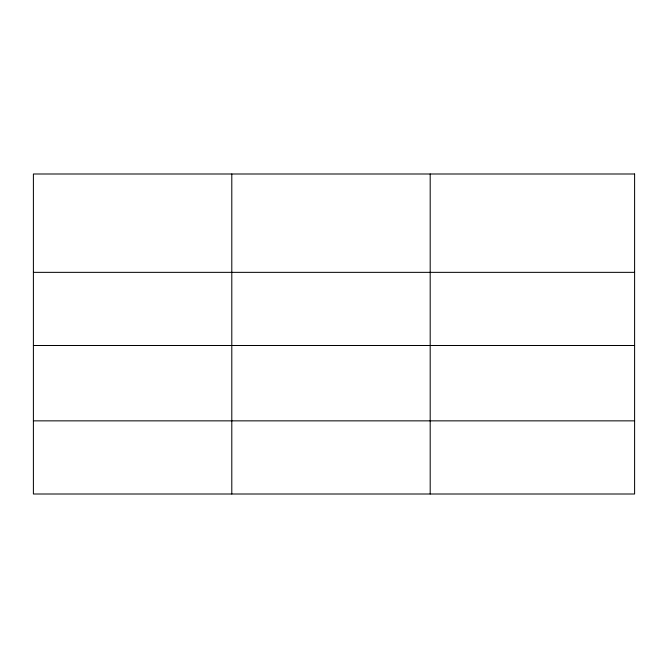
<?xml version="1.0" encoding="UTF-8"?>
<svg xmlns="http://www.w3.org/2000/svg" width="668" height="668" viewBox="0 0 668 668"><rect width="100%" height="100%" fill="white"/><g stroke="black" fill="none" stroke-linecap="round" stroke-linejoin="round"><path stroke-width="1" d="M33.4 272.352L634.6 272.352M33.4 345.498L634.6 345.498M33.4 420.857L634.6 420.857M430.192 173.997L430.192 494.003M231.796 173.997L231.796 494.003M634.6 173.997L33.4 173.997L33.4 494.003L634.6 494.003L634.6 173.997"/></g></svg>
